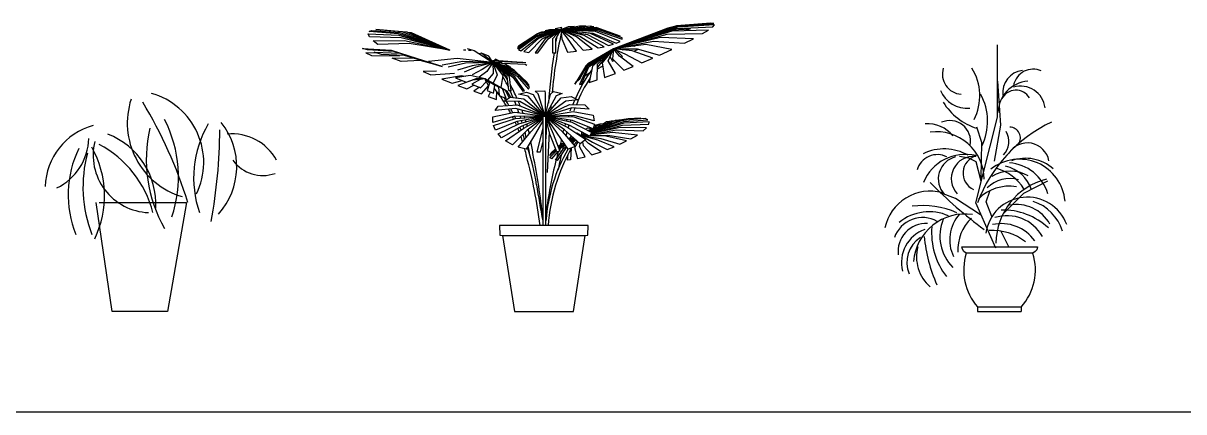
# Model space of a CAD drawing. Header units: millimetres. Extents: x 12377 to 30673, y 89761 to 101952.
# Drawn here: x 15266 to 18483, y 92554 to 93631 of the extents above; entities that cross this region are included whole.
import ezdxf

# ---------------------------------------------------------------- set-up
doc = ezdxf.new("R2010")
doc.units = ezdxf.units.MM
doc.layers.add('www.cad-blocks.net', color=7, linetype='Continuous')

# ---------------------------------------------------------------- blocks, each defined once
blk = doc.blocks.new('A$C480F5EFE')
for p, q in [((185.5, 0), (141.1, 302.3)), ((149.2, 302.3), (391.1, 302.3)), ((391.1, 302.3), (338.7, 0)), ((338.7, 0), (185.5, 0))]:
    blk.add_line(p, q)
for centre, radius, start, end in [((440.3, 522.3), 212.9, 161.9024, 253.2879), ((-822.5, -78), 1275.7, 17.342, 31.0683), ((240.5, 413.2), 198.8, 334.1231, 74.2872), ((180.6, 341.5), 180.7, 105.2575, 178.397), ((26.7, 373.5), 342.8, 341.0074, 27.5331), ((707.9, 370.6), 296.6, 149.7726, 198.986), ((334.7, 401.7), 196, 317.7758, 38.5856), ((97.7, 296.8), 209.1, 357.0731, 68.7665), ((662.4, 419.8), 382.4, 166.694, 209.8077), ((-921, 509.5), 1404.9, 349.3486, 359.7648), ((518.2, 352.5), 139.9, 28.4357, 95.7962), ((-37.2, 484.8), 158.2, 296.0316, 358.1288), ((357.7, 323.4), 294.3, 154.2146, 201.9003), ((-109.7, 320.7), 274.1, 334.2143, 29.4243), ((292.7, 434), 160, 166.4237, 267.7201), ((9.9, 200.2), 297.8, 14.3484, 62.1047), ((469.5, 345), 364.9, 165.0288, 201.1076), ((602.8, 479), 102.1, 215.913, 289.6222)]:
    blk.add_arc(centre, radius, start, end)
blk = doc.blocks.new('A$C1B253979')
for p, q in [((18.1, 776), (24.7, 779.3)), ((99.8, 770.3), (18.1, 776)), ((24.7, 779.3), (103.1, 773.6)), ((36.3, 781.8), (122.1, 775.2)), ((109.7, 775.2), (36.3, 781.8)), ((103.1, 773.6), (241.7, 724.9)), ((241.7, 724.9), (109.7, 775.2)), ((122.1, 775.2), (241.7, 724.9)), ((135.3, 772.7), (125.4, 773.6)), ((241.7, 724.9), (135.3, 772.7)), ((478.6, 762.2), (549.5, 781.2)), ((549.5, 781.2), (479.4, 764.7)), ((549.5, 781.2), (480.2, 760.6)), ((481.1, 766.3), (549.5, 781.2)), ((484.4, 758.9), (549.5, 781.2)), ((549.5, 781.2), (484.4, 769.6)), ((549.5, 781.2), (487.7, 757.3)), ((487.7, 771.3), (549.5, 781.2)), ((495.9, 774.6), (487.7, 771.3)), ((549.5, 781.2), (495.9, 774.6)), ((497.6, 755.6), (549.5, 781.2)), ((549.5, 781.2), (505.8, 755.6)), ((505.8, 777.9), (549.5, 781.2)), ((518.2, 781.2), (505.8, 777.9)), ((514, 755.6), (549.5, 781.2)), ((552, 781.2), (518.2, 781.2)), ((549.5, 781.2), (526.4, 755.6)), ((552, 787), (533.8, 783.7)), ((533.8, 783.7), (552, 781.2)), ((535.5, 755.6), (549.5, 781.2)), ((601.5, 791.1), (549.5, 781.2)), ((549.5, 781.2), (619.6, 791.1)), ((630.4, 791.1), (549.5, 781.2)), ((549.5, 781.2), (586.6, 790.3)), ((569.3, 789.4), (549.5, 781.2)), ((549.5, 781.2), (641.1, 789.4)), ((646.9, 787.8), (549.5, 781.2)), ((549.5, 781.2), (552, 787)), ((549.5, 781.2), (650.2, 778.7)), ((645.2, 776.2), (549.5, 781.2)), ((549.5, 781.2), (637.8, 772.1)), ((632, 770.5), (549.5, 781.2)), ((549.5, 781.2), (622.9, 768)), ((613.9, 765.5), (549.5, 781.2)), ((549.5, 781.2), (602.3, 763)), ((593.2, 761.4), (549.5, 781.2)), ((549.5, 781.2), (579.2, 759.7)), ((567.7, 758.1), (549.5, 781.2)), ((549.5, 781.2), (552, 756.4)), ((551.2, 782), (651, 785.3)), ((651.8, 782), (551.2, 782)), ((586.6, 790.3), (569.3, 789.4)), ((619.6, 791.1), (601.5, 791.1)), ((641.1, 789.4), (630.4, 791.1)), ((637.8, 772.1), (702.9, 744.1)), ((713.7, 749), (645.2, 776.2)), ((713.7, 763), (646.9, 787.8)), ((650.2, 778.7), (719.4, 754.8)), ((651, 785.3), (713.7, 763)), ((719.4, 758.9), (651.8, 782)), ((869.6, 791.9), (695.5, 728.4)), ((695.5, 728.4), (874.5, 791.1)), ((695.5, 728.4), (864.6, 790.3)), ((872.9, 788.6), (695.5, 728.4)), ((845.7, 785.3), (695.5, 728.4)), ((695.5, 728.4), (868.7, 784.5)), ((695.5, 728.4), (827.5, 779.5)), ((857.2, 777.1), (695.5, 728.4)), ((841.5, 772.1), (830, 772.1)), ((833.3, 779.5), (837.4, 779.5)), ((843.2, 780.4), (850.6, 780.4)), ((864.6, 790.3), (845.7, 785.3)), ((958.7, 780.4), (857.2, 777.1)), ((858.8, 781.2), (907.5, 783.7)), ((868.7, 784.5), (970.2, 789.4)), ((965.3, 799.3), (869.6, 791.9)), ((975.2, 795.2), (872.9, 788.6)), ((874.5, 791.1), (973.5, 798.5)), ((907.5, 783.7), (892.7, 777.9)), ((942.2, 770.5), (958.7, 780.4)), ((973.5, 798.5), (965.3, 799.3)), ((970.2, 789.4), (975.2, 795.2)), ((15.7, 769.4), (100.6, 766.1)), ((19, 761.2), (15.7, 769.4)), ((107.2, 758.7), (19, 761.2)), ((29.7, 750.5), (116.3, 751.3)), ((42.1, 740.6), (29.7, 750.5)), ((128.7, 743), (42.1, 740.6)), ((241.7, 724.9), (99.8, 770.3)), ((100.6, 766.1), (241.7, 724.9)), ((241.7, 724.9), (107.2, 758.7)), ((116.3, 751.3), (241.7, 724.9)), ((241.7, 724.9), (128.7, 743)), ((429.1, 729.2), (478.6, 762.2)), ((478.6, 762.2), (429.1, 729.2)), ((479.4, 764.7), (429.9, 732.5)), ((429.9, 732.5), (478.6, 762.2)), ((480.2, 760.6), (431.6, 725.9)), ((484.4, 769.6), (432.4, 735.8)), ((432.4, 735.8), (481.1, 766.3)), ((438.2, 722.6), (484.4, 758.9)), ((487.7, 757.3), (447.2, 721)), ((460.4, 718.5), (497.6, 755.6)), ((505.8, 755.6), (477.8, 716.9)), ((485.2, 716.9), (514, 755.6)), ((526.4, 755.6), (526.4, 716.9)), ((535.5, 716.9), (535.5, 755.6)), ((536.3, 748.2), (538.8, 762.2)), ((552, 756.4), (567.7, 719.3)), ((592.4, 721.8), (567.7, 758.1)), ((579.2, 759.7), (611.4, 724.3)), ((636.1, 727.6), (593.2, 761.4)), ((602.3, 763), (652.6, 730.9)), ((669.1, 734.2), (613.9, 765.5)), ((622.9, 768), (681.5, 737.5)), ((695.5, 741.6), (632, 770.5)), ((681.5, 737.5), (695.5, 741.6)), ((695.5, 728.4), (844, 768.8)), ((825.9, 759.7), (695.5, 728.4)), ((695.5, 728.4), (806.1, 749.8)), ((784.6, 739.9), (695.5, 728.4)), ((702.9, 744.1), (713.7, 749)), ((719.4, 754.8), (719.4, 758.9)), ((769.8, 750.7), (765.6, 750.7)), ((784.6, 749.8), (775.5, 749.8)), ((857.2, 726.7), (784.6, 739.9)), ((797, 760.6), (803.6, 760.6)), ((806.1, 749.8), (891.8, 744.1)), ((823.4, 771.3), (817.6, 771.3)), ((916.6, 756.4), (825.9, 759.7)), ((844, 768.8), (942.2, 770.5)), ((891.8, 744.1), (916.6, 756.4)), ((0, 729), (79.2, 724.1)), ((13.2, 725.7), (0, 729)), ((9.1, 717.5), (24.7, 710)), ((41.2, 716.6), (9.1, 717.5)), ((86.6, 720.8), (13.2, 725.7)), ((24.7, 710), (102.3, 709.2)), ((32.2, 719.1), (103.1, 716.6)), ((52.8, 712.5), (32.2, 719.1)), ((116.3, 710), (52.8, 712.5)), ((79.2, 724.1), (220.2, 679.5)), ((220.2, 679.5), (86.6, 720.8)), ((103.1, 716.6), (220.2, 679.5)), ((220.2, 679.5), (116.3, 710)), ((286.4, 724.3), (279.8, 724.3)), ((289.7, 729.2), (309.5, 723.4)), ((300.4, 723.4), (293, 723.4)), ((309.5, 723.4), (360.6, 690.5)), ((329.3, 716), (322.7, 714.4)), ((349.9, 707.8), (329.3, 716)), ((360.6, 690.5), (329.3, 716)), ((360.6, 690.5), (349.9, 707.8)), ((431.6, 725.9), (438.2, 722.6)), ((447.2, 721), (460.4, 718.5)), ((477.8, 716.9), (485.2, 716.9)), ((526.4, 716.9), (535.5, 716.9)), ((567.7, 719.3), (592.4, 721.8)), ((611.4, 724.3), (636.1, 727.6)), ((695.5, 728.4), (618, 679.7)), ((620.5, 679.7), (695.5, 728.4)), ((695.5, 728.4), (622.9, 678.1)), ((695.5, 728.4), (623.8, 686.3)), ((627.1, 678.1), (695.5, 728.4)), ((695.5, 728.4), (637, 680.6)), ((651, 685.5), (695.5, 728.4)), ((652.6, 730.9), (669.1, 734.2)), ((695.5, 728.4), (664.2, 689.6)), ((680.7, 695.4), (695.5, 728.4)), ((695.5, 728.4), (693, 700.4)), ((695.5, 728.4), (760.7, 728.4)), ((747.5, 722.6), (695.5, 728.4)), ((695.5, 728.4), (726.9, 714.4)), ((712, 707.8), (695.5, 728.4)), ((720.3, 707), (702.1, 725.1)), ((750, 679.7), (712, 707.8)), ((715.3, 728.4), (721.5, 725.5)), ((726.9, 714.4), (773.9, 689.6)), ((746.7, 738.3), (754.9, 735.8)), ((804.4, 702.8), (747.5, 722.6)), ((751.6, 721.8), (764.8, 727.6)), ((760.7, 728.4), (822.6, 711.1)), ((822.6, 711.1), (857.2, 726.7)), ((81.7, 702.6), (140.2, 703.4)), ((106.4, 693.5), (81.7, 702.6)), ((159.2, 696), (106.4, 693.5)), ((140.2, 703.4), (220.2, 679.5)), ((220.2, 679.5), (159.2, 696)), ((261.6, 701.2), (182.4, 692.9)), ((182.4, 692.9), (187.7, 690.4)), ((278.1, 692.9), (220.4, 683)), ((285.6, 688.8), (236.9, 677.3)), ((360.6, 690.5), (261.6, 701.2)), ((303.7, 681.4), (263.3, 669)), ((360.6, 690.5), (278.1, 692.9)), ((313.6, 677.3), (281.4, 663.2)), ((360.6, 690.5), (285.6, 688.8)), ((360.6, 690.5), (303.7, 681.4)), ((360.6, 690.5), (313.6, 677.3)), ((360.6, 690.5), (330.9, 670.7)), ((360.6, 690.5), (344.1, 665.7)), ((364.4, 696.2), (360.3, 695.4)), ((360.3, 695.4), (443.6, 690.5)), ((368, 699.5), (360.6, 690.5)), ((360.6, 690.5), (361.4, 659.9)), ((360.6, 690.5), (373, 656.6)), ((360.6, 690.5), (388.3, 654.6)), ((360.6, 690.5), (406.8, 678.9)), ((412.6, 674), (360.6, 690.5)), ((360.6, 690.5), (386.2, 690.5)), ((393.6, 686.3), (360.6, 690.5)), ((360.6, 690.5), (420.8, 668.2)), ((425, 664.1), (360.6, 690.5)), ((360.6, 690.5), (428.3, 652.5)), ((421.7, 650.9), (360.6, 690.5)), ((360.6, 690.5), (415.9, 650)), ((406.8, 650.9), (360.6, 690.5)), ((361.4, 690.5), (426.6, 659.9)), ((429.9, 655.8), (361.4, 690.5)), ((361.4, 690.5), (399.4, 651.7)), ((362, 693.8), (368.6, 689.6)), ((443.6, 690.5), (362, 693.8)), ((451.9, 689.6), (364.4, 696.2)), ((386.2, 690.5), (368, 699.5)), ((368.6, 689.6), (450.2, 685.5)), ((406.8, 678.9), (393.6, 686.3)), ((396.9, 681.4), (399.4, 678.1)), ((406.8, 678.9), (410.1, 674.8)), ((450.2, 685.5), (455.2, 683)), ((618, 679.7), (588.3, 630.2)), ((622.9, 678.1), (600.7, 629.4)), ((602.3, 645.1), (620.5, 679.7)), ((606.4, 630.2), (627.1, 678.1)), ((623.8, 686.3), (618.8, 681.4)), ((637, 680.6), (627.9, 635.2)), ((650.2, 642.6), (651, 685.5)), ((651, 673.1), (665, 680.6)), ((664.2, 689.6), (670, 649.2)), ((700.5, 659.9), (680.7, 695.4)), ((685.6, 707), (692.2, 693.8)), ((692.2, 693.8), (697.2, 696.2)), ((693, 700.4), (723.6, 669)), ((715.3, 705.3), (720.3, 707)), ((723.6, 669), (750, 679.7)), ((773.9, 689.6), (804.4, 702.8)), ((204.7, 666.5), (167.6, 665.7)), ((167.6, 665.7), (189, 656.6)), ((189, 656.6), (255, 660.8)), ((274, 653.3), (219.6, 644.3)), ((219.6, 644.3), (248.4, 632.7)), ((297.9, 654.2), (257.5, 647.6)), ((257.5, 647.6), (287.2, 636)), ((283.9, 651.7), (274, 653.3)), ((287.2, 636), (317.7, 646.7)), ((339.2, 645.1), (297.9, 654.2)), ((326, 643.4), (302.9, 630.2)), ((330.9, 670.7), (303.7, 656.6)), ((339.2, 645.1), (304.5, 641)), ((317.7, 646.7), (339.2, 645.1)), ((344.1, 665.7), (322.7, 650)), ((339.2, 645.1), (326, 643.4)), ((339.2, 645.1), (395.3, 613.7)), ((387.8, 617.9), (339.2, 645.1)), ((401, 611.3), (339.2, 645.1)), ((339.2, 645.1), (376.3, 622.8)), ((366.4, 626.9), (339.2, 645.1)), ((339.2, 645.1), (351.5, 632.7)), ((342.5, 636.8), (339.2, 645.1)), ((349.1, 625.3), (339.2, 645.1)), ((361.4, 659.9), (346.4, 641.1)), ((373, 656.6), (361.4, 632.7)), ((388.3, 654.6), (382.9, 621.2)), ((399.4, 651.7), (404.3, 613.7)), ((411.8, 612.1), (406.8, 650.9)), ((420.8, 668.2), (412.6, 674)), ((413.4, 670.7), (415.9, 667.4)), ((415.9, 650), (443.9, 611.3)), ((420, 663.2), (423.3, 659.1)), ((420.8, 668.2), (425, 664.1)), ((448.9, 612.1), (421.7, 650.9)), ((454.7, 636), (425, 664.1)), ((426.6, 659.9), (461.3, 626.9)), ((428.3, 652.5), (459.6, 616.2)), ((462.1, 622), (429.9, 655.8)), ((593.2, 637.7), (602.3, 645.1)), ((616.7, 654.2), (628.7, 661.6)), ((670, 649.2), (700.5, 659.9)), ((248.4, 632.7), (275.7, 640.1)), ((304.5, 641), (264.1, 626.9)), ((264.1, 626.9), (288.9, 617)), ((288.9, 617), (308.7, 627.8)), ((302.9, 630.2), (326.8, 620.3)), ((323.5, 622), (308.7, 610.4)), ((326.8, 620.3), (342.5, 636.8)), ((329.3, 603), (349.1, 625.3)), ((351.5, 632.7), (344.9, 612.9)), ((344.9, 612.9), (363.1, 605.5)), ((363.1, 605.5), (366.4, 626.9)), ((376.3, 622.8), (378.8, 598.9)), ((397.7, 590.6), (387.8, 617.9)), ((395.3, 613.7), (406, 591.5)), ((410.9, 593.1), (401, 611.3)), ((404.3, 613.7), (411.8, 612.1)), ((443.9, 611.3), (448.9, 612.1)), ((461.3, 626.9), (454.7, 636)), ((459.6, 616.2), (462.1, 622)), ((477.8, 611.3), (505, 612.1)), ((486.8, 603.8), (477.8, 611.3)), ((505, 612.1), (505.8, 604.7)), ((588.3, 630.2), (593.2, 637.7)), ((600.7, 629.4), (606.4, 630.2)), ((627.9, 635.2), (650.2, 642.6)), ((308.7, 610.4), (329.3, 603)), ((354, 609.2), (348.2, 596.4)), ((348.2, 596.4), (371.3, 588.2)), ((371.3, 588.2), (372.2, 610.4)), ((378.8, 598.9), (397.7, 590.6)), ((392, 583.2), (409.3, 593.9)), ((435.7, 582.4), (392, 583.2)), ((409.3, 593.9), (447.2, 589.8)), ((431.6, 602.2), (453.8, 608)), ((458.8, 597.2), (431.6, 602.2)), ((505.8, 541.2), (435.7, 582.4)), ((447.2, 589.8), (505.8, 541.2)), ((453.8, 608), (472.8, 601.4)), ((505.8, 541.2), (458.8, 597.2)), ((472.8, 601.4), (505.8, 541.2)), ((505.8, 541.2), (486.8, 603.8)), ((505.8, 604.7), (505.8, 541.2)), ((505.8, 541.2), (520.6, 602.2)), ((536.3, 598.1), (505.8, 541.2)), ((505.8, 541.2), (550.3, 592.3)), ((563.5, 583.2), (505.8, 541.2)), ((520.6, 602.2), (528.9, 609.6)), ((528.9, 609.6), (552.8, 604.7)), ((552.8, 604.7), (536.3, 598.1)), ((550.3, 592.3), (577.6, 596.4)), ((596.5, 586.5), (563.5, 583.2)), ((577.6, 596.4), (596.5, 586.5)), ((582.5, 573.3), (588.3, 585.7)), ((360.6, 539.5), (421.7, 552.7)), ((367.2, 556.8), (375.5, 569.2)), ((423.3, 562.6), (367.2, 556.8)), ((375.5, 569.2), (429.1, 572.5)), ((421.7, 552.7), (505.8, 541.2)), ((505.8, 541.2), (423.3, 562.6)), ((429.1, 572.5), (505.8, 541.2)), ((505.8, 541.2), (573.4, 574.1)), ((580, 564.2), (505.8, 541.2)), ((505.8, 541.2), (583.3, 554.3)), ((512.4, 548.6), (513.2, 553.5)), ((573.4, 574.1), (616.3, 573.3)), ((575.1, 556), (578.4, 563.4)), ((627.9, 560.9), (580, 564.2)), ((583.3, 554.3), (638.6, 544.5)), ((588.3, 563.4), (585, 556)), ((616.3, 573.3), (627.9, 560.9)), ((421.7, 541.2), (360.6, 523.8)), ((360.6, 523.8), (360.6, 539.5)), ((362.3, 515.6), (424.1, 535.4)), ((368, 502.4), (362.3, 515.6)), ((427.4, 527.1), (368, 502.4)), ((375.5, 492.5), (433.2, 520.5)), ((500, 540.3), (421.7, 541.2)), ((424.1, 535.4), (500, 540.3)), ((500, 539.5), (427.4, 527.1)), ((433.2, 520.5), (500, 539.5)), ((500, 538.7), (439.8, 513.1)), ((446.4, 508.2), (500, 537.9)), ((500, 536.2), (456.3, 502.4)), ((466.2, 498.3), (499.2, 533.7)), ((499.2, 528.8), (479.4, 493.3)), ((500, 238.4), (500, 541.2)), ((500, 541.2), (506.6, 541.2)), ((505.8, 541.2), (568.5, 509.8)), ((574.3, 515.6), (505.8, 541.2)), ((505.8, 541.2), (580, 524.7)), ((581.7, 529.6), (505.8, 541.2)), ((505.8, 541.2), (552.8, 499.1)), ((559.4, 503.2), (505.8, 541.2)), ((585, 543.6), (506.6, 541.2)), ((506.6, 541.2), (585, 539.5)), ((506.6, 541.2), (506.6, 238.4)), ((506.6, 541.2), (528.1, 492.5)), ((538.8, 494.1), (506.6, 541.2)), ((519, 491.7), (508.3, 533.7)), ((508.3, 478.5), (510.8, 523)), ((512.4, 532.1), (512.4, 527.1)), ((519, 523), (518.2, 513.9)), ((561.1, 513.9), (562.7, 519.7)), ((565.2, 528), (566.8, 532.1)), ((571.8, 516.4), (569.3, 509.8)), ((571, 539.5), (572.6, 543.6)), ((628.7, 485.9), (574.3, 515.6)), ((576.7, 530.4), (575.1, 525.5)), ((580.9, 543.6), (579.2, 539.5)), ((580, 524.7), (635.3, 496.6)), ((639.4, 506.5), (581.7, 529.6)), ((641.9, 528.8), (585, 543.6)), ((585, 539.5), (642.7, 519.7)), ((629.5, 499.9), (658.4, 515.6)), ((665, 516.4), (631.2, 499.1)), ((632.1, 498.2), (701.3, 530.4)), ((695.1, 527.5), (632.1, 498.2)), ((633.3, 497.6), (707.9, 528.8)), ((633.5, 493.6), (720.3, 516.4)), ((723.6, 522.2), (634.3, 495)), ((719.4, 529.6), (634.4, 497.1)), ((635, 496.2), (723.6, 526.3)), ((638.6, 544.5), (641.9, 528.8)), ((642.7, 519.7), (639.4, 506.5)), ((651, 515.6), (640.3, 508.2)), ((641.9, 515.6), (658.4, 520.5)), ((665.8, 516.4), (641.9, 515.6)), ((658.4, 520.5), (689.7, 523)), ((689.7, 523), (665.8, 516.4)), ((667.5, 521.4), (674.9, 525.5)), ((674.9, 525.5), (688.9, 528.8)), ((695.1, 527.5), (674.9, 525.5)), ((685.6, 526.3), (676.6, 522.2)), ((688.9, 528.8), (710.4, 530.4)), ((735.9, 533.7), (695.1, 527.5)), ((710.4, 530.4), (695.1, 527.5)), ((701.3, 530.4), (735.9, 533.7)), ((707.9, 528.8), (771.4, 536.2)), ((783, 534.6), (719.4, 529.6)), ((720.3, 516.4), (792.9, 518.9)), ((723.6, 526.3), (790.4, 531.3)), ((794.5, 525.5), (723.6, 522.2)), ((771.4, 536.2), (735.9, 533.7)), ((790.4, 531.3), (783, 534.6)), ((792.9, 518.9), (794.5, 525.5)), ((384.5, 481.8), (375.5, 492.5)), ((439.8, 513.1), (384.5, 481.8)), ((396.1, 472.7), (446.4, 508.2)), ((456.3, 502.4), (415.1, 462)), ((430.7, 455.4), (466.2, 498.3)), ((479.4, 493.3), (453, 449.6)), ((499.2, 508.2), (482.7, 443)), ((517.3, 498.3), (511.6, 385.2)), ((538, 443), (519, 491.7)), ((528.1, 492.5), (546.2, 444.6)), ((569.3, 450.4), (538.8, 494.1)), ((552.8, 499.1), (589.1, 457.8)), ((555.3, 496.6), (557.8, 504)), ((603.1, 464.4), (559.4, 503.2)), ((568.5, 509.8), (618.8, 476.8)), ((578.4, 485.9), (571.2, 478.1)), ((572.2, 477.1), (582.7, 482.6)), ((594.1, 495), (592.4, 494.1)), ((594.1, 495), (593.3, 493.5)), ((594.1, 495), (607.3, 486.7)), ((607.3, 486.7), (607.8, 497.3)), ((607.3, 486.7), (613, 494.1)), ((607.3, 486.7), (615.5, 493.3)), ((607.3, 486.7), (616.3, 492.5)), ((607.3, 486.7), (618, 491.7)), ((618, 491.7), (607.3, 486.7)), ((607.3, 486.7), (618.5, 491.4)), ((619, 491.2), (607.3, 486.7)), ((607.3, 486.7), (619.5, 490.9)), ((620, 490.6), (607.3, 486.7)), ((607.3, 486.7), (620.7, 490.2)), ((621.5, 489.8), (607.3, 486.7)), ((607.3, 486.7), (622.4, 489.3)), ((624, 488.5), (607.3, 486.7)), ((607.3, 486.7), (626, 487.3)), ((674.1, 485.9), (607.3, 486.7)), ((607.3, 486.7), (660.1, 479.3)), ((651.8, 475.2), (607.3, 486.7)), ((607.3, 486.7), (637, 469.4)), ((607.3, 486.7), (612.2, 480.9)), ((617.3, 505.7), (624.6, 509)), ((624.6, 509), (637, 506.5)), ((637, 506.5), (625.4, 501.6)), ((636.1, 505.7), (627.9, 500.7)), ((635.3, 496.6), (628.7, 485.9)), ((629.7, 487.5), (679.9, 489.2)), ((693, 495.8), (630.7, 489.2)), ((631.8, 490.9), (703.8, 503.2)), ((713.7, 509.8), (632.6, 492.2)), ((731.8, 472.7), (674.1, 485.9)), ((679.9, 489.2), (743.4, 478.5)), ((761.5, 489.2), (693, 495.8)), ((703.8, 503.2), (778, 500.7)), ((787.1, 509), (713.7, 509.8)), ((743.4, 478.5), (761.5, 489.2)), ((778, 500.7), (787.1, 509)), ((415.1, 462), (396.1, 472.7)), ((453, 449.6), (430.7, 455.4)), ((492.6, 442.2), (499.2, 468.6)), ((522.3, 439.7), (534.8, 451.2)), ((534.7, 419.1), (557.8, 452.9)), ((562.7, 452.1), (538.8, 418.2)), ((541.4, 457.4), (544.6, 460.3)), ((548.7, 460.3), (542.5, 454.5)), ((543.5, 451.8), (548.7, 457)), ((544.6, 460.3), (552, 465.3)), ((550.3, 454.5), (544.9, 448.2)), ((558.6, 465.3), (548.7, 460.3)), ((548.7, 457), (560.2, 462.8)), ((561.9, 460.3), (550.3, 454.5)), ((552, 465.3), (557.8, 466.9)), ((557.8, 452.9), (564.4, 457)), ((566, 454.5), (562.7, 452.1)), ((589.1, 457.8), (569.3, 450.4)), ((572.2, 477.1), (585, 480.1)), ((586.6, 479.3), (573.4, 475.2)), ((574.3, 474.3), (587.5, 478.5)), ((588.3, 477.6), (575.9, 472.7)), ((578.4, 452.9), (575.9, 420.7)), ((576.7, 471), (588.3, 477.6)), ((589.9, 476.8), (578.4, 470.2)), ((584.2, 481.8), (579.2, 480.9)), ((580.3, 467.9), (589.9, 475.2)), ((582.1, 465.8), (590.4, 475.7)), ((594.9, 471.9), (585, 462)), ((596.5, 470.2), (587.5, 454.5)), ((587.5, 454.5), (595.7, 424)), ((601.5, 457.8), (603.1, 464.4)), ((617.2, 429), (601.5, 457.8)), ((618.8, 476.8), (603.1, 464.4)), ((609.7, 469.4), (611.4, 460.3)), ((611.4, 460.3), (635.3, 433.9)), ((626.2, 465.3), (617.2, 475.2)), ((660.9, 442.2), (626.2, 465.3)), ((637, 469.4), (678.2, 448.8)), ((697.2, 456.2), (651.8, 475.2)), ((660.1, 479.3), (712.8, 463.6)), ((678.2, 448.8), (697.2, 456.2)), ((712.8, 463.6), (731.8, 472.7)), ((482.7, 443), (492.6, 442.2)), ((535.9, 448.2), (519, 432.3)), ((519, 427.3), (537, 445.4)), ((519, 432.3), (522.3, 439.7)), ((523.1, 423.2), (519, 427.3)), ((540.8, 443.6), (523.1, 423.2)), ((538.8, 418.2), (534.7, 419.1)), ((546.2, 444.6), (538, 443)), ((567.7, 419.1), (569.7, 436.4)), ((575.9, 420.7), (567.7, 419.1)), ((595.7, 424), (617.2, 429)), ((635.3, 433.9), (660.9, 442.2)), ((625.4, 238.4), (379.6, 238.4)), ((379.6, 238.4), (380.4, 211.2)), ((506.6, 238.4), (500, 238.4)), ((624.6, 211.2), (625.4, 238.4)), ((380.4, 211.2), (387.8, 210.4)), ((387.8, 210.4), (420.8, 0)), ((387.8, 210.4), (617.2, 210.4)), ((584.2, 0), (617.2, 210.4)), ((617.2, 210.4), (624.6, 211.2)), ((420.8, 0), (584.2, 0))]:
    blk.add_line(p, q)
for centre, radius, start, end in [((1994.3, 466.1), 1476, 168.0343, 174.5596), ((2099.6, 469.9), 1588.3, 171.0544, 176.1164), ((1069.8, 365.1), 522.3, 138.1566, 143.3351), ((-228.5, 317.6), 701.8, 25.8559, 28.43), ((-69.2, 364.9), 546.3, 30.7252, 32.894), ((930.6, 448.9), 369, 143.3693, 157.4011), ((928.1, 448.3), 358.2, 146.228, 159.5704), ((3.4, 331.7), 461.6, 31.1665, 38.3097), ((-228.5, 317.6), 701.8, 23.1177, 24.886), ((-69.2, 364.9), 546.3, 24.5584, 28.7377), ((-140.2, 257.6), 629.1, 29.8835, 32.2318), ((-228.5, 317.6), 701.8, 21.2802, 22.1937), ((-69.2, 364.9), 546.3, 21.9459, 23.47), ((3.4, 331.7), 461.6, 28.2469, 29.7304), ((-140.2, 257.6), 629.1, 27.8508, 28.867), ((-228.5, 317.6), 701.8, 19.4365, 20.2889), ((-69.2, 364.9), 546.3, 19.7509, 20.6742), ((1994.3, 466.1), 1476, 176.6611, 176.7486), ((1994.3, 466.1), 1476, 175.9078, 176.3984), ((3.4, 331.7), 461.6, 25.9313, 26.7427), ((-140.2, 257.6), 629.1, 26.2048, 26.7845), ((3.4, 331.7), 461.6, 23.6764, 24.7648), ((-140.2, 257.6), 629.1, 24.6315, 25.3825), ((-228.5, 317.6), 701.8, 18.1603, 18.5636), ((-228.5, 317.6), 701.8, 17.0354, 17.5655), ((-228.5, 317.6), 701.8, 15.7788, 16.3612), ((-69.2, 364.9), 546.3, 18.3651, 18.7921), ((-69.2, 364.9), 546.3, 17.1608, 17.7205), ((-69.2, 364.9), 546.3, 15.8069, 16.4348), ((3.4, 331.7), 461.6, 21.2599, 22.4), ((-140.2, 257.6), 629.1, 22.9599, 23.733), ((3.4, 331.7), 461.6, 17.5375, 19.4137), ((-140.2, 257.6), 629.1, 20.4763, 21.7322), ((-228.5, 317.6), 701.8, 13.6295, 14.7585), ((-69.2, 364.9), 546.3, 13.561, 14.7989), ((2694.3, -57.1), 2199.3, 165.3967, 165.6744), ((3.4, 331.7), 461.6, 12.3718, 14.9143), ((-140.2, 257.6), 629.1, 8.58, 18.3777), ((-228.5, 317.6), 701.8, 9.4746, 11.6485), ((-69.2, 364.9), 546.3, 7.1718, 11.2985), ((971.8, 218.1), 464.8, 150.0028, 175.8585), ((1028.1, 200.8), 515.5, 150.5652, 175.8153), ((1822, 102.4), 1324.6, 164.4445, 164.6589), ((1822, 102.4), 1324.6, 163.6031, 164.2492), ((2694.3, -57.1), 2199.3, 166.473, 166.7644), ((2694.3, -57.1), 2199.3, 166.231, 166.3725), ((-899.6, 66.5), 1401.9, 7.0447, 15.0545), ((-1296.5, 73.1), 1805.6, 5.9908, 11.5015), ((1822, 102.4), 1324.6, 166.1785, 172.6339), ((1822, 102.4), 1324.6, 165.0643, 166.0591), ((2694.3, -57.1), 2199.3, 167.0672, 168.2221), ((4548.2, 999.6), 4117.7, 189.0562, 190.4771)]:
    blk.add_arc(centre, radius, start, end)
blk = doc.blocks.new('A$C27B627CD')
at = {"linetype": 'Continuous'}
for p, q in [((312.6, 539.2), (312.6, 739.7)), ((311.9, 638.5), (320.9, 517)), ((252, 301.5), (312.6, 539.2)), ((320.9, 517), (302.9, 416.4)), ((268.4, 468.9), (254.8, 511)), ((266.9, 368.4), (268.4, 468.9)), ((232.3, 425.4), (206.8, 429.9)), ((253.3, 414.9), (232.3, 425.4)), ((266.9, 360.9), (253.3, 414.9)), ((385.5, 327.8), (451.6, 362.4)), ((196.2, 312.8), (154.2, 329.3)), ((280.4, 303.8), (290.9, 333.8)), ((326.9, 269.3), (385.5, 327.8)), ((265.3, 267.8), (196.2, 312.8)), ((307.9, 175.6), (252, 301.5)), ((296.9, 263.3), (280.4, 303.8)), ((343.5, 179.2), (322.4, 221.3)), ((215.5, 172.8), (213, 179.6)), ((213, 179.6), (423.3, 179.6)), ((219.1, 166.1), (215.5, 172.8)), ((225.7, 161.5), (219.1, 166.1)), ((410.2, 161.5), (225.7, 161.5)), ((416.8, 166.1), (410.2, 161.5)), ((421.5, 171.2), (416.8, 166.1)), ((423.3, 179.6), (421.5, 171.2)), ((257, 12.5), (257, 0)), ((377.9, 12.2), (377.9, 0))]:
    blk.add_line(p, q, dxfattribs=at)
for p, q in [((257, 12.5), (377.9, 12.5)), ((257, 0), (377.9, 0))]:
    blk.add_line(p, q)
for centre, radius, start, end in [((215, 658.1), 55.7, 162.8629, 266.1969), ((116.4, 597.9), 146.6, 333.282, 31.5439), ((389.6, 606.1), 63, 97.8352, 186.0264), ((411, 616.7), 55.2, 65.8303, 168.1581), ((227.9, 642.6), 79.4, 201.8316, 275.35), ((403.3, 548.9), 89.9, 94.6477, 178.3482), ((363, 570.4), 43.3, 29.9925, 154.4954), ((376.1, 556.2), 68.6, 7.38, 106.1985), ((307.1, 671.7), 171.9, 212.2427, 252.3079), ((129.5, 527.6), 155.2, 333.5213, 28.8676), ((118.5, 429.5), 90.7, 39.3124, 94.0527), ((180.1, 471.7), 57.6, 349.7565, 113.4976), ((639, 156.7), 408.9, 115.6684, 159.2652), ((142.3, 365.3), 133, 0.6197, 97.0537), ((292, 471.3), 51.9, 314.5691, 32.1554), ((345.7, 481.1), 29.9, 326.109, 88.5274), ((164.1, 315.9), 134.7, 60.3353, 115.528), ((394.9, 406.5), 60.8, 10.8012, 147.7893), ((145.4, 377), 57.9, 62.4815, 164.6344), ((222.7, 311.2), 124.3, 76.3968, 158.1651), ((211, 367.3), 62.9, 103.6027, 222.5168), ((245.9, 368.4), 61.7, 84.4906, 223.0092), ((266, 383.5), 49.5, 104.8745, 245.8968), ((372.7, 295), 127.1, 5.0282, 128.2939), ((389.9, 309.3), 115.3, 48.2567, 109.7135), ((348.5, 290.4), 98.6, 60.1545, 121.5544), ((272.7, 268.3), 133.6, 32.3853, 74.279), ((312.6, 306.7), 98.6, 17.7976, 77.227), ((337.1, 292.8), 119.4, 16.3167, 86.2118), ((1016.5, 1225.4), 1243.5, 224.263, 233.4104), ((347.1, 276.2), 92.2, 75.2802, 133.698), ((492.3, 187.8), 184.3, 103.9187, 179.4565), ((125.7, 205.3), 128.4, 75.1537, 168.2083), ((345, 227.8), 119.6, 80.6137, 135.7373), ((103.8, 51.3), 242.1, 66.784, 96.5778), ((394.9, 200.7), 116.2, 20.2056, 171.6787), ((364.7, 190), 106.6, 29.3437, 100.6575), ((371.4, 185.2), 126.5, 17.2658, 71.7286), ((104.7, 177.4), 82.9, 60.7906, 160.7674), ((122.8, 146.2), 130.3, 65.5612, 129.4512), ((221.9, 127.3), 143, 81.6719, 175.6032), ((286.2, 198.4), 106.5, 138.2511, 205.6818), ((322.9, 171.1), 120.8, 133.4308, 183.249), ((338.2, 152.6), 112.8, 29.2394, 107.4138), ((326.3, 94.3), 187, 47.2999, 91.1859), ((114.4, 166), 77.9, 87.2255, 186.8198), ((142.9, 135.8), 97, 109.4744, 194.42), ((327.6, 217.7), 198.1, 175.0722, 217.6641), ((274.6, 209.1), 122.2, 157.5507, 225.3344), ((323.3, 130.6), 112.9, 35.2061, 102.7495), ((142.4, 135.8), 81.7, 122.4054, 202.7631), ((570.3, 255.8), 463.7, 185.9442, 203.0575), ((297.8, 74.6), 149.9, 52.0143, 93.2064), ((198.7, 151.8), 111.1, 165.6973, 228.8602), ((372, 114.4), 153.6, 162.1736, 221.5633), ((263.6, 114.8), 153.6, 318.08, 17.4697)]:
    blk.add_arc(centre, radius, start, end, dxfattribs=at)
blk = doc.blocks.new('FORMAT')
at = {"layer": 'www.cad-blocks.net', "color": 155, "true_color": 0x546d8e}
blk.add_line((13495.8, 92553.6), (30672.7, 92553.6), dxfattribs=at)

msp = doc.modelspace()

# ---------------------------------------------------------------- block references
for name, p in [('A$C1B253979', (16206.9, 92831.9)), ('A$C27B627CD', (17654.3, 92831.9)), ('A$C480F5EFE', (15327.3, 92831.9))]:
    msp.add_blockref(name, p)
at = {"layer": 'www.cad-blocks.net'}
msp.add_blockref('FORMAT', (0, 0), dxfattribs=at)

doc.saveas('drawing.dxf')
